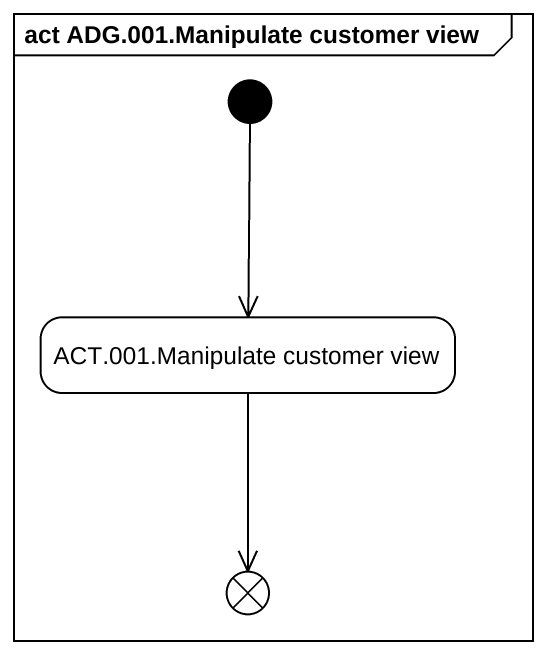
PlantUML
@startuml
mainframe act ADG.001.Manipulate customer view
hide empty description
state "ACT.001.Manipulate customer view" as ACT_001_Manipulate_customer
state flowfinal1 <<end>>
[*] --> ACT_001_Manipulate_customer
ACT_001_Manipulate_customer --> flowfinal1
@enduml
